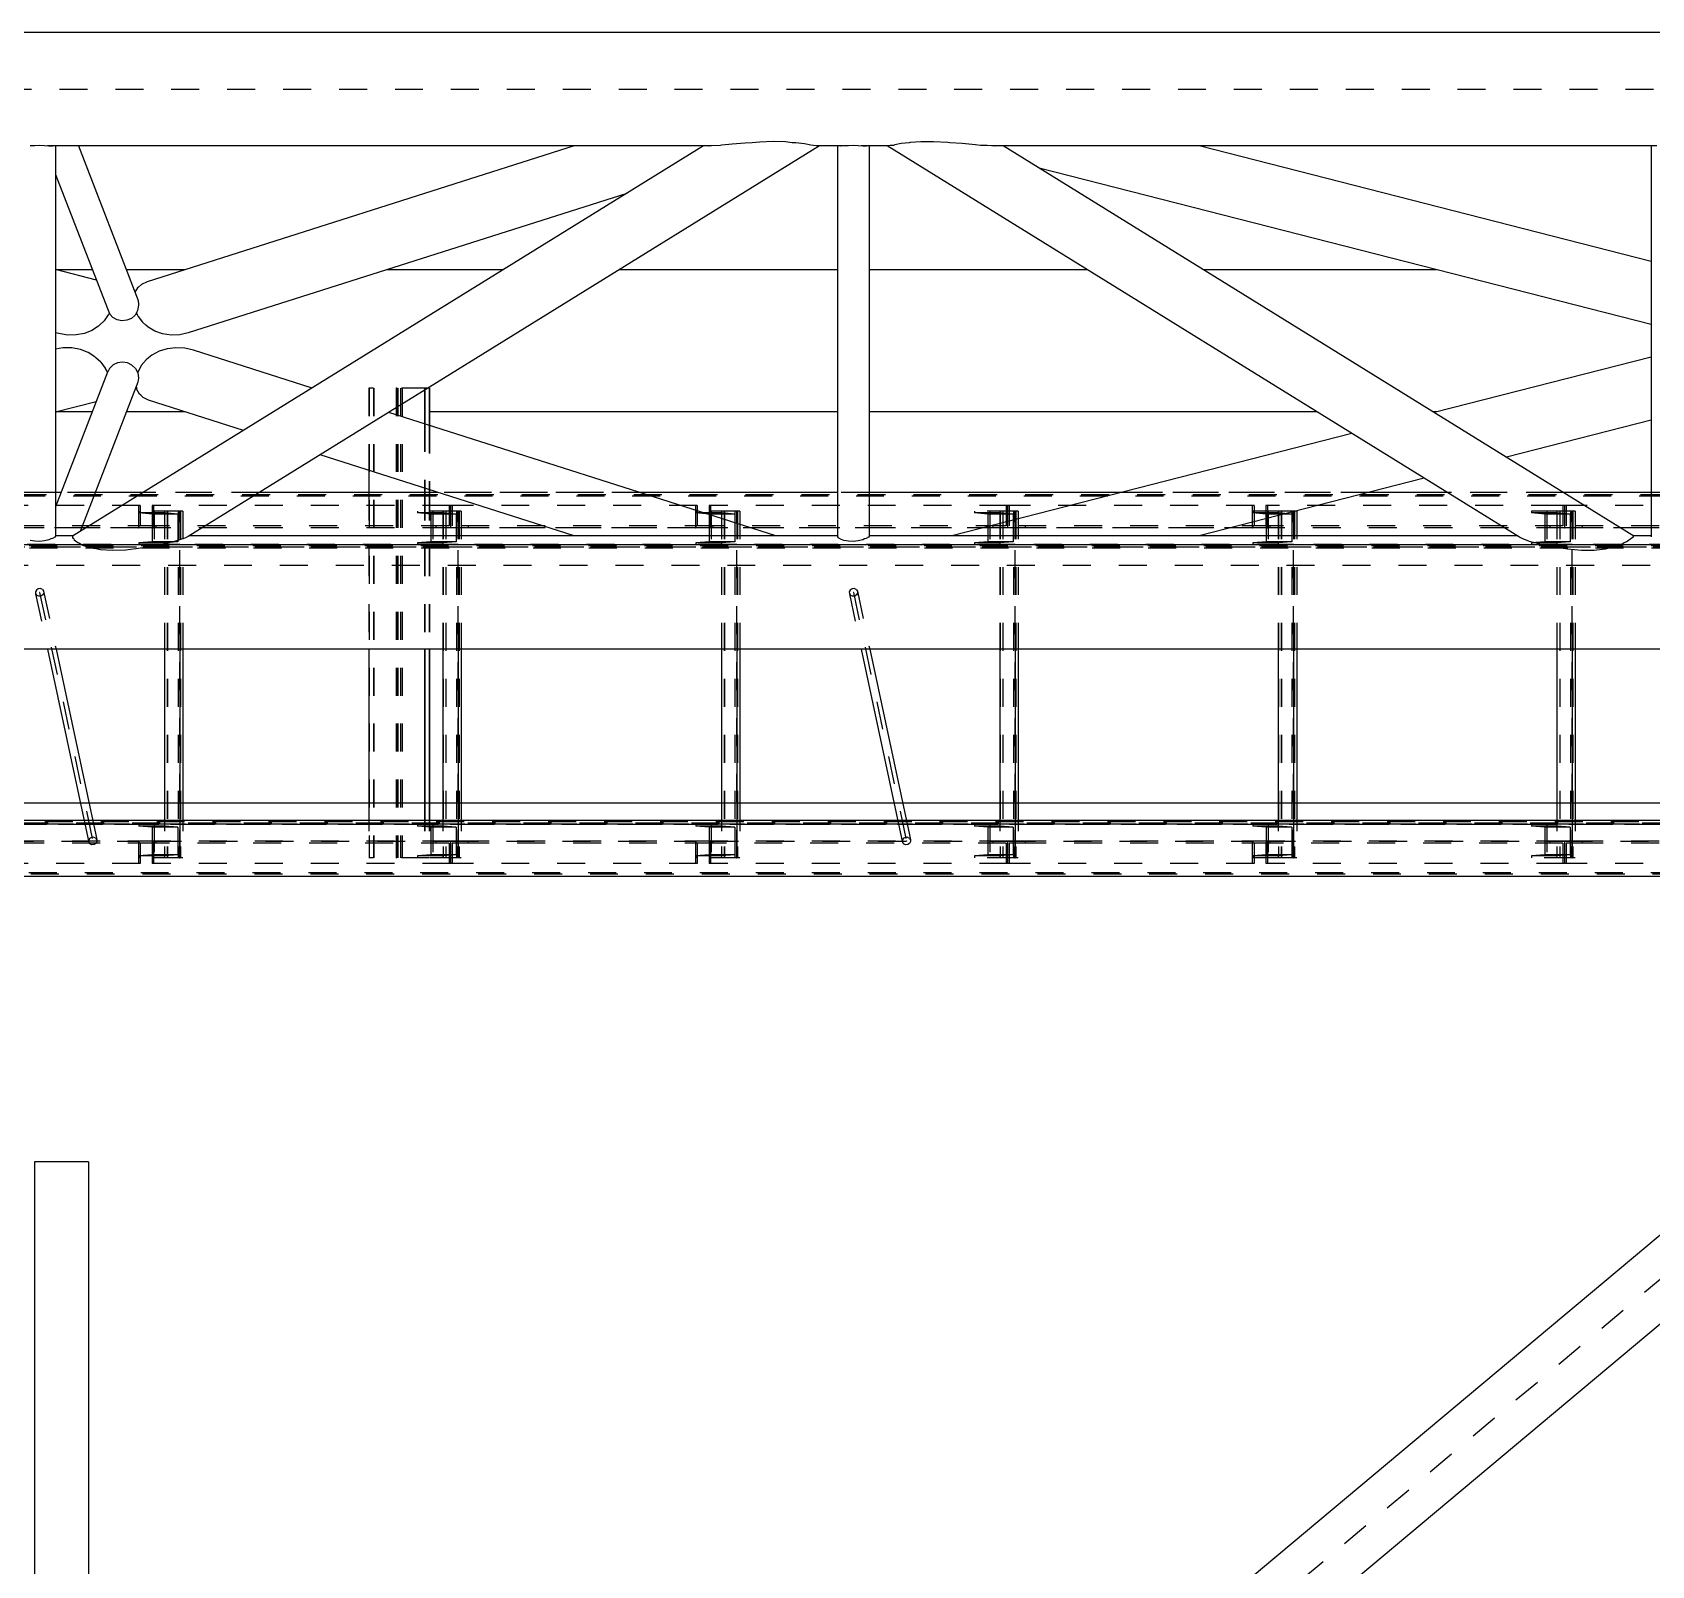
# Model space of a CAD drawing. Header units: millimetres. Extents: x 149919 to 150445, y 136651 to 136866.
# Drawn here: x 150251.46 to 150257.25, y 136688.6 to 136694.08 of the extents above; entities that cross this region are included whole.
import ezdxf

# ---------------------------------------------------------------- set-up
doc = ezdxf.new("R2010")
doc.units = ezdxf.units.MM
doc.header["$LTSCALE"] = 0.25
for name, pattern in [('CENTER', [50.8, 31.75, -6.35, 6.35, -6.35]), ('XKITLINE00', [0]), ('XKITLINE02', [4, 2, -2]), ('XKITLINE03', [6, 3, -1, 1, -1])]:
    doc.linetypes.add(name, pattern=pattern)

# ---------------------------------------------------------------- blocks, each defined once
blk = doc.blocks.new('çatıı')
at = {"color": 8, "linetype": 'XKITLINE00'}
for p, q in [((11718.31, 4370.57), (10454.12, 4370.57)), ((11224.45, 4331.34), (11221.8, 4331.11)), ((11229.38, 4331.5), (11224.45, 4331.34)), ((11233.76, 4331.38), (11229.38, 4331.5)), ((11236.18, 4331.11), (11233.76, 4331.38)), ((11282.16, 4331.46), (11278.35, 4331.18)), ((11286.74, 4331.45), (11282.16, 4331.46)), ((11291.86, 4331.17), (11286.74, 4331.45)), ((10965.27, 4330.06), (10963.68, 4330)), ((10967.03, 4330.07), (10965.27, 4330.06)), ((10968.79, 4330.03), (10967.03, 4330.07)), ((10970.38, 4329.94), (10968.79, 4330.03)), ((11207.25, 4329.97), (10969.81, 4329.97)), ((10971.07, 4329.87), (10970.38, 4329.94)), ((10971.32, 4329.95), (10970.82, 4329.9)), ((10971.64, 4329.93), (10971.07, 4329.87)), ((10971.48, 4329.97), (10971.32, 4329.95)), ((10971.91, 4329.97), (10971.64, 4329.93)), ((10972.73, 4329.97), (10972.73, 4190.41)), ((11204.46, 4329.97), (10978.8, 4190.38)), ((10980.93, 4329.97), (11002.28, 4274.67)), ((11158.16, 4329.97), (11005.54, 4281.39)), ((11245.95, 4329.97), (11020.17, 4190.31)), ((11206.25, 4329.87), (11205.46, 4329.97)), ((11207.24, 4329.97), (11206.25, 4329.87)), ((11206.81, 4329.93), (11206.45, 4329.97)), ((11210.35, 4330.16), (11207.24, 4329.97)), ((11211, 4330.19), (11210.35, 4330.16)), ((11214.63, 4330.61), (11211, 4330.19)), ((11219.39, 4330.99), (11214.63, 4330.61)), ((11221.8, 4331.11), (11219.39, 4330.99)), ((11237.47, 4331.04), (11236.18, 4331.11)), ((11240.61, 4330.68), (11237.47, 4331.04)), ((11242.83, 4330.19), (11240.61, 4330.68)), ((11244.68, 4330), (11242.83, 4330.19)), ((11245.18, 4329.87), (11244.68, 4330)), ((11254.39, 4329.97), (11244.78, 4329.97)), ((11244.85, 4329.96), (11244.83, 4329.96)), ((11245.77, 4329.95), (11245.18, 4329.87)), ((11245.82, 4329.97), (11245.77, 4329.95)), ((11252.32, 4329.97), (11252.32, 4190.23)), ((11253.3, 4329.87), (11252.68, 4329.97)), ((11253.56, 4329.91), (11253.14, 4329.97)), ((11253.41, 4329.89), (11253.3, 4329.87)), ((11254.67, 4330), (11253.41, 4329.89)), ((11256.26, 4330.06), (11254.67, 4330)), ((11258.02, 4330.07), (11256.26, 4330.06)), ((11259.78, 4330.03), (11258.02, 4330.07)), ((11261.37, 4329.94), (11259.78, 4330.03)), ((11270.77, 4329.97), (11260.78, 4329.97)), ((11262.06, 4329.87), (11261.37, 4329.94)), ((11262.31, 4329.95), (11261.81, 4329.9)), ((11262.63, 4329.93), (11262.06, 4329.87)), ((11262.47, 4329.97), (11262.31, 4329.95)), ((11262.89, 4329.97), (11262.63, 4329.93)), ((11263.72, 4329.97), (11263.72, 4190.41)), ((11496.3, 4190.05), (11270.09, 4329.97)), ((11270.37, 4329.88), (11270.16, 4329.97)), ((11271.23, 4330.08), (11270.38, 4329.88)), ((11272.34, 4330.18), (11271.23, 4330.08)), ((11272.86, 4330.41), (11272.34, 4330.18)), ((11275.17, 4330.84), (11272.86, 4330.41)), ((11277.97, 4331.1), (11275.17, 4330.84)), ((11278.35, 4331.18), (11277.97, 4331.1)), ((11292.5, 4331.1), (11291.86, 4331.17)), ((11296.91, 4330.83), (11292.5, 4331.1)), ((11301.75, 4330.4), (11296.91, 4330.83)), ((11303.48, 4330.18), (11301.75, 4330.4)), ((11305.82, 4330.08), (11303.48, 4330.18)), ((11308.94, 4329.88), (11305.82, 4330.08)), ((11545.39, 4329.97), (11307.45, 4329.97)), ((11308.78, 4329.97), (11308.35, 4329.92)), ((11308.99, 4329.87), (11308.94, 4329.88)), ((11309.73, 4329.97), (11308.99, 4329.87)), ((11537.1, 4190.47), (11311.58, 4329.97)), ((11543.31, 4288.67), (11381.68, 4329.97)), ((11543.31, 4329.97), (11543.31, 4190.13)), ((10972.73, 4319.79), (10991.26, 4271.78)), ((11543.31, 4266.07), (11324.5, 4321.98)), ((11177, 4312.99), (11020.2, 4263.07)), ((10987.39, 4282.01), (10972.73, 4285.76)), ((10985.97, 4285.67), (10973.05, 4285.67)), ((11019.01, 4285.67), (10998.03, 4285.67)), ((11132.84, 4285.67), (11091.2, 4285.67)), ((11252.32, 4285.67), (11174.33, 4285.67)), ((11341.71, 4285.67), (11263.72, 4285.67)), ((11466.58, 4285.67), (11383.2, 4285.67)), ((11002.02, 4279.17), (11001.12, 4277.69)), ((11002.34, 4279.43), (11002.02, 4279.17)), ((11003.48, 4280.47), (11002.34, 4279.43)), ((11005.54, 4281.39), (11003.48, 4280.47)), ((11002.28, 4274.67), (11002.37, 4273.34)), ((10991.59, 4269.53), (10990.09, 4267.41)), ((10991.23, 4272.05), (10991.26, 4271.78)), ((10991.26, 4271.78), (10991.74, 4270.66)), ((10991.66, 4269.71), (10991.59, 4269.53)), ((10991.94, 4270.22), (10991.66, 4269.71)), ((10991.74, 4270.66), (10991.99, 4270.07)), ((10992.06, 4269.92), (10992.25, 4269.71)), ((10992.25, 4269.71), (10993.21, 4268.65)), ((10994.72, 4267.8), (10993.21, 4268.65)), ((10996.45, 4267.44), (10994.72, 4267.8)), ((10998.22, 4267.62), (10996.45, 4267.44)), ((10999.86, 4268.31), (10998.22, 4267.62)), ((11001.21, 4269.46), (10999.86, 4268.31)), ((11001.37, 4269.71), (11001.21, 4269.46)), ((11001.61, 4270.06), (11001.37, 4269.71)), ((11001.84, 4270.67), (11001.61, 4270.06)), ((11001.67, 4270.24), (11001.96, 4269.71)), ((11002.05, 4271.16), (11001.84, 4270.67)), ((11001.96, 4269.71), (11002.26, 4268.96)), ((11002.39, 4273.04), (11002.05, 4271.16)), ((11002.26, 4268.96), (11003.82, 4266.89)), ((11002.37, 4273.34), (11002.39, 4273.04)), ((10973.91, 4262.85), (10972.73, 4263.15)), ((10976.95, 4262.34), (10973.91, 4262.85)), ((10980.04, 4262.36), (10976.95, 4262.34)), ((10983.02, 4262.93), (10980.04, 4262.36)), ((10985.74, 4264), (10983.02, 4262.93)), ((10988.06, 4265.54), (10985.74, 4264)), ((10988.39, 4265.89), (10988.06, 4265.54)), ((10990.09, 4267.41), (10988.39, 4265.89)), ((11005.02, 4265.88), (11003.82, 4266.89)), ((11005.84, 4265.1), (11005.02, 4265.88)), ((11008.25, 4263.68), (11005.84, 4265.1)), ((11011.03, 4262.73), (11008.25, 4263.68)), ((11014.05, 4262.3), (11011.03, 4262.73)), ((11017.16, 4262.42), (11014.05, 4262.3)), ((11020.2, 4263.07), (11017.16, 4262.42)), ((10975.3, 4257.75), (10972.73, 4257.34)), ((10978.51, 4257.71), (10975.3, 4257.75)), ((10981.59, 4257.13), (10978.51, 4257.71)), ((10984.41, 4256.04), (10981.59, 4257.13)), ((10986.8, 4254.5), (10984.41, 4256.04)), ((11009.75, 4256.56), (11007.21, 4255.2)), ((11012.66, 4257.44), (11009.75, 4256.56)), ((11015.79, 4257.79), (11012.66, 4257.44)), ((11018.99, 4257.6), (11015.79, 4257.79)), ((11022.1, 4256.87), (11018.99, 4257.6)), ((11064.47, 4243.38), (11022.1, 4256.87)), ((10986.8, 4254.5), (10987.13, 4254.16)), ((10988.9, 4252.64), (10987.13, 4254.16)), ((10988.9, 4252.64), (10990.46, 4250.52)), ((10990.46, 4250.52), (10990.52, 4250.37)), ((10990.52, 4250.37), (10991.3, 4249)), ((10992.04, 4250.37), (10991.38, 4249.14)), ((10992.11, 4250.51), (10992.04, 4250.37)), ((10993.36, 4251.69), (10992.11, 4250.51)), ((10994.93, 4252.43), (10993.36, 4251.69)), ((10996.69, 4252.66), (10994.93, 4252.43)), ((10998.44, 4252.36), (10996.69, 4252.66)), ((11000.03, 4251.56), (10998.44, 4252.36)), ((11001.26, 4250.37), (11000.03, 4251.56)), ((11001.3, 4250.33), (11001.26, 4250.37)), ((11001.3, 4250.33), (11002.05, 4249.04)), ((11002.89, 4250.37), (11002.21, 4249.26)), ((11003.4, 4251.44), (11002.89, 4250.37)), ((11005.09, 4253.46), (11003.4, 4251.44)), ((11006.02, 4254.16), (11005.09, 4253.46)), ((11007.21, 4255.2), (11006.02, 4254.16)), ((11543.31, 4254.48), (11465.69, 4234.65)), ((10991.33, 4249.05), (10972.73, 4200.86)), ((11002.14, 4245.43), (10981.56, 4192.09)), ((10991.38, 4249.14), (10991.33, 4249.05)), ((11002.05, 4249.04), (11002.13, 4248.82)), ((11002.21, 4249.26), (11002.1, 4248.89)), ((11002.13, 4248.82), (11002.34, 4247.09)), ((11002.36, 4246.97), (11002.14, 4245.43)), ((11002.34, 4247.09), (11002.36, 4246.97)), ((11001.58, 4243.98), (11001.68, 4243.59)), ((11001.68, 4243.59), (11001.73, 4242.95)), ((11001.73, 4242.95), (11002.63, 4241.27)), ((11003.2, 4240.78), (11002.63, 4241.27)), ((11004.03, 4239.95), (11003.2, 4240.78)), ((11006.02, 4239.01), (11004.03, 4239.95)), ((11039.94, 4228.21), (11006.02, 4239.01)), ((10987.26, 4238.51), (10972.73, 4234.79)), ((10985.86, 4234.87), (10973.05, 4234.87)), ((11019.01, 4234.87), (10998.07, 4234.87)), ((11230.35, 4190.57), (11091.87, 4234.66)), ((11252.32, 4234.87), (11106.43, 4234.87)), ((11423.83, 4234.87), (11263.72, 4234.87)), ((11466.58, 4234.87), (11465.32, 4234.87)), ((11436.33, 4227.14), (11293.23, 4190.57)), ((11543.31, 4231.88), (11491.55, 4218.65)), ((11158.16, 4190.57), (11067.34, 4219.49)), ((11462.19, 4211.15), (11381.68, 4190.57)), ((10965.27, 4188.57), (10963.68, 4188.86)), ((10967.03, 4188.52), (10965.27, 4188.57)), ((10968.79, 4188.71), (10967.03, 4188.52)), ((10970.38, 4189.13), (10968.79, 4188.71)), ((10971.07, 4189.45), (10970.38, 4189.13)), ((10971.64, 4189.61), (10971.07, 4189.45)), ((10972.45, 4190.04), (10971.64, 4189.61)), ((10972.65, 4190.37), (10972.45, 4190.04)), ((10972.73, 4190.41), (10972.65, 4190.37)), ((10979.1, 4190.57), (10972.73, 4190.57)), ((10978.84, 4190.37), (10978.73, 4189.79)), ((10979.24, 4189.45), (10978.73, 4189.79)), ((10978.84, 4190.37), (10978.8, 4190.38)), ((10979.24, 4189.45), (10979.35, 4189)), ((10980.66, 4188.08), (10979.35, 4189)), ((10981.07, 4187.95), (10980.66, 4188.08)), ((10982.51, 4187.03), (10981.07, 4187.95)), ((10985.28, 4186.18), (10982.51, 4187.03)), ((11008.12, 4186.87), (11003.1, 4186.07)), ((11012.88, 4187.95), (11008.12, 4186.87)), ((11016.48, 4188.84), (11012.88, 4187.95)), ((11018.17, 4189.45), (11016.48, 4188.84)), ((11019.01, 4189.68), (11018.17, 4189.45)), ((11020.17, 4190.31), (11019.01, 4189.68)), ((11252.32, 4190.57), (11020.59, 4190.57)), ((11252.32, 4190.23), (11252.6, 4189.79)), ((11253.3, 4189.45), (11252.6, 4189.79)), ((11253.41, 4189.36), (11253.3, 4189.45)), ((11254.67, 4188.86), (11253.41, 4189.36)), ((11256.26, 4188.57), (11254.67, 4188.86)), ((11258.02, 4188.52), (11256.26, 4188.57)), ((11259.78, 4188.71), (11258.02, 4188.52)), ((11261.37, 4189.12), (11259.78, 4188.71)), ((11262.06, 4189.45), (11261.37, 4189.12)), ((11262.63, 4189.61), (11262.06, 4189.45)), ((11263.44, 4190.04), (11262.63, 4189.61)), ((11263.64, 4190.37), (11263.44, 4190.04)), ((11263.72, 4190.41), (11263.64, 4190.37)), ((11495.45, 4190.57), (11263.72, 4190.57)), ((11497.4, 4189.45), (11496.3, 4190.05)), ((11500.2, 4188.44), (11497.47, 4189.41)), ((11502.29, 4187.95), (11500.2, 4188.44)), ((11503.95, 4187.46), (11502.29, 4187.95)), ((11508.52, 4186.49), (11503.95, 4187.46)), ((11532.81, 4187.47), (11530.24, 4186.5)), ((11533.44, 4187.95), (11532.81, 4187.47)), ((11534.77, 4188.46), (11533.44, 4187.95)), ((11536.01, 4189.42), (11534.77, 4188.46)), ((11536.88, 4190.05), (11536.01, 4189.45)), ((11536.01, 4189.45), (11536.01, 4189.42)), ((11537.1, 4190.47), (11536.82, 4190.37)), ((11536.82, 4190.37), (11536.88, 4190.05)), ((11543.31, 4190.57), (11536.94, 4190.57)), ((10987.08, 4185.91), (10985.28, 4186.18)), ((10988.76, 4185.54), (10987.08, 4185.91)), ((10992.97, 4185.26), (10988.76, 4185.54)), ((10997.86, 4185.46), (10992.97, 4185.26)), ((11001.46, 4185.91), (10997.86, 4185.46)), ((11003.1, 4186.07), (11001.46, 4185.91)), ((11512.7, 4185.91), (11508.52, 4186.49)), ((11513.39, 4185.79), (11512.7, 4185.91)), ((11518.41, 4185.32), (11513.39, 4185.79)), ((11522.98, 4185.32), (11518.41, 4185.32)), ((11526.87, 4185.8), (11522.98, 4185.32)), ((11527.24, 4185.91), (11526.87, 4185.8)), ((11530.24, 4186.5), (11527.24, 4185.91)), ((11718.3, 4149.97), (10454.11, 4149.97)), ((11763.8, 4122.36), (10108.48, 2736.29)), ((11763.8, 4090.58), (10139.31, 2730.33))]:
    blk.add_line(p, q, dxfattribs=at)
at = {"color": 8, "linetype": 'CENTER'}
for p, q in [((10454.12, 4350.27), (11840, 4350.27)), ((11840, 4170.27), (10096.38, 2710.27))]:
    blk.add_line(p, q, dxfattribs=at)
at = {"color": 116, "linetype": 'XKITLINE02', "true_color": 0x136734}
for p, q in [((11106.43, 4243.37), (11084.78, 4243.37)), ((11084.78, 4243.37), (11084.78, 4213.93)), ((11084.87, 4243.37), (11084.87, 4075.37)), ((11086.42, 4243.37), (11086.42, 4075.37)), ((11086.51, 4243.37), (11086.51, 4075.37)), ((11094.51, 4243.37), (11094.51, 4075.37)), ((11095.16, 4243.37), (11095.16, 4075.37)), ((11096.05, 4243.37), (11096.05, 4075.37)), ((11096.7, 4243.37), (11096.7, 4075.37)), ((11104.7, 4243.37), (11104.7, 4242.6)), ((11104.79, 4243.37), (11104.79, 4242.66)), ((11106.34, 4243.37), (11106.34, 4236.02)), ((11106.43, 4243.37), (11106.43, 4235.77)), ((11104.7, 4230.58), (11104.7, 4207.59)), ((11104.79, 4230.55), (11104.79, 4207.57)), ((11106.34, 4230.06), (11106.34, 4207.07)), ((11106.43, 4230.03), (11106.43, 4207.04)), ((11628.98, 4204.69), (10722.23, 4204.69)), ((11629.48, 4205.22), (10723.38, 4205.22)), ((11628.62, 4206.07), (10771.91, 4206.07)), ((10972.73, 4206.07), (10961.33, 4206.07)), ((10986.95, 4206.07), (10974.75, 4206.07)), ((11045.65, 4206.07), (11004.16, 4206.07)), ((11084.78, 4206.07), (11084.78, 4149.97)), ((11104.7, 4206.07), (11104.7, 4149.97)), ((11104.79, 4206.07), (11104.79, 4149.97)), ((11106.34, 4206.07), (11106.34, 4149.97)), ((11106.43, 4206.07), (11106.43, 4149.97)), ((11181.66, 4206.07), (11109.47, 4206.07)), ((11263.72, 4206.07), (11252.32, 4206.07)), ((11442.33, 4206.07), (11353.89, 4206.07)), ((11511.88, 4206.07), (11470.39, 4206.07)), ((11554.71, 4206.07), (11543.31, 4206.07)), ((11002.97, 4201.36), (10914.8, 4201.36)), ((11002.97, 4201.36), (10996.54, 4201.36)), ((11002.35, 4201.36), (11002.35, 4193.36)), ((11017.13, 4199.38), (11002.55, 4199.38)), ((11002.55, 4199.38), (11002.55, 4198.7)), ((11011.65, 4198.7), (11002.55, 4198.7)), ((11007.33, 4198.31), (11002.55, 4198.7)), ((11002.97, 4201.36), (11002.97, 4194.16)), ((11113.97, 4201.36), (11007.24, 4201.36)), ((11007.24, 4201.36), (11007.24, 4194.16)), ((11016.43, 4198.31), (11007.33, 4198.31)), ((11007.33, 4198.31), (11007.33, 4188.44)), ((11007.77, 4201.36), (11007.77, 4193.36)), ((11008.03, 4199.38), (11008.03, 4187.38)), ((11011.65, 4199.38), (11011.65, 4198.7)), ((11011.65, 4199.38), (11011.65, 4149.97)), ((11018.22, 4199.38), (11011.65, 4199.38)), ((11016.43, 4198.31), (11011.65, 4198.7)), ((11011.71, 4199.38), (11011.71, 4075.37)), ((11012.68, 4199.38), (11012.68, 4075.37)), ((11012.74, 4199.38), (11012.74, 4075.37)), ((11016.43, 4198.31), (11016.43, 4188.44)), ((11016.52, 4199.38), (11016.52, 4075.37)), ((11017.13, 4199.38), (11017.13, 4187.38)), ((11017.13, 4199.38), (11017.13, 4149.97)), ((11017.42, 4199.38), (11017.42, 4075.37)), ((11018.22, 4199.38), (11018.22, 4149.97)), ((11116.71, 4199.38), (11102.14, 4199.38)), ((11102.14, 4199.38), (11102.14, 4198.7)), ((11111.23, 4198.7), (11102.14, 4198.7)), ((11106.92, 4198.31), (11102.14, 4198.7)), ((11116.01, 4198.31), (11106.92, 4198.31)), ((11106.92, 4198.31), (11106.92, 4188.44)), ((11107.62, 4199.38), (11107.62, 4187.38)), ((11111.23, 4199.38), (11111.23, 4149.97)), ((11117.8, 4199.38), (11111.23, 4199.38)), ((11111.23, 4199.38), (11111.23, 4198.7)), ((11116.01, 4198.31), (11111.23, 4198.7)), ((11111.3, 4199.38), (11111.3, 4075.37)), ((11112.26, 4199.38), (11112.26, 4075.37)), ((11112.33, 4199.38), (11112.33, 4075.37)), ((11113.45, 4201.36), (11113.45, 4194.16)), ((11113.97, 4201.36), (11113.45, 4201.36)), ((11113.97, 4201.36), (11113.97, 4193.36)), ((11202.15, 4201.36), (11113.97, 4201.36)), ((11113.97, 4201.36), (11113.97, 4193.36)), ((11114.6, 4201.36), (11114.6, 4194.16)), ((11116.01, 4198.31), (11116.01, 4188.44)), ((11116.11, 4199.38), (11116.11, 4075.37)), ((11116.71, 4199.38), (11116.71, 4149.97)), ((11116.71, 4199.38), (11116.71, 4187.38)), ((11117.01, 4199.38), (11117.01, 4075.37)), ((11117.8, 4199.38), (11117.8, 4149.97)), ((11202.15, 4201.36), (11201.52, 4201.36)), ((11201.52, 4201.36), (11201.52, 4193.36)), ((11216.3, 4199.38), (11201.73, 4199.38)), ((11201.73, 4199.38), (11201.73, 4198.7)), ((11210.82, 4198.7), (11201.73, 4198.7)), ((11206.51, 4198.31), (11201.73, 4198.7)), ((11202.15, 4201.36), (11202.15, 4194.16)), ((11313.15, 4201.36), (11206.41, 4201.36)), ((11206.41, 4201.36), (11206.41, 4194.16)), ((11215.6, 4198.31), (11206.51, 4198.31)), ((11206.51, 4198.31), (11206.51, 4188.44)), ((11206.94, 4201.36), (11206.94, 4193.36)), ((11207.2, 4199.38), (11207.2, 4187.38)), ((11210.82, 4199.38), (11210.82, 4149.97)), ((11217.39, 4199.38), (11210.82, 4199.38)), ((11210.82, 4199.38), (11210.82, 4198.7)), ((11215.6, 4198.31), (11210.82, 4198.7)), ((11210.88, 4199.38), (11210.88, 4075.37)), ((11211.85, 4199.38), (11211.85, 4075.37)), ((11211.91, 4199.38), (11211.91, 4075.37)), ((11215.6, 4198.31), (11215.6, 4188.44)), ((11215.7, 4199.38), (11215.7, 4075.37)), ((11216.3, 4199.38), (11216.3, 4149.97)), ((11216.3, 4199.38), (11216.3, 4187.38)), ((11216.59, 4199.38), (11216.59, 4075.37)), ((11217.39, 4199.38), (11217.39, 4149.97)), ((11315.88, 4199.38), (11301.31, 4199.38)), ((11301.31, 4199.38), (11301.31, 4198.7)), ((11310.41, 4198.7), (11301.31, 4198.7)), ((11306.09, 4198.31), (11301.31, 4198.7)), ((11315.19, 4198.31), (11306.09, 4198.31)), ((11306.09, 4198.31), (11306.09, 4188.44)), ((11306.79, 4199.38), (11306.79, 4187.38)), ((11310.41, 4199.38), (11310.41, 4149.97)), ((11316.97, 4199.38), (11310.41, 4199.38)), ((11310.41, 4199.38), (11310.41, 4198.7)), ((11315.19, 4198.31), (11310.41, 4198.7)), ((11310.47, 4199.38), (11310.47, 4075.37)), ((11311.44, 4199.38), (11311.44, 4075.37)), ((11311.5, 4199.38), (11311.5, 4075.37)), ((11312.62, 4201.36), (11312.62, 4194.16)), ((11313.15, 4201.36), (11312.62, 4201.36)), ((11401.32, 4201.36), (11313.15, 4201.36)), ((11313.15, 4201.36), (11313.15, 4193.36)), ((11313.15, 4201.36), (11313.15, 4193.36)), ((11313.77, 4201.36), (11313.77, 4194.16)), ((11315.19, 4198.31), (11315.19, 4188.44)), ((11315.28, 4199.38), (11315.28, 4075.37)), ((11315.88, 4199.38), (11315.88, 4149.97)), ((11315.88, 4199.38), (11315.88, 4187.38)), ((11316.18, 4199.38), (11316.18, 4075.37)), ((11316.97, 4199.38), (11316.97, 4149.97)), ((11401.32, 4201.36), (11400.69, 4201.36)), ((11400.69, 4201.36), (11400.69, 4193.36)), ((11415.47, 4199.38), (11400.9, 4199.38)), ((11409.75, 4199.38), (11400.9, 4199.38)), ((11400.9, 4199.38), (11400.9, 4198.7)), ((11409.99, 4198.7), (11400.9, 4198.7)), ((11405.68, 4198.31), (11400.9, 4198.7)), ((11401.32, 4201.36), (11401.32, 4194.16)), ((11510.36, 4201.36), (11405.58, 4201.36)), ((11405.58, 4201.36), (11405.58, 4194.16)), ((11414.77, 4198.31), (11405.68, 4198.31)), ((11405.68, 4198.31), (11405.68, 4188.44)), ((11406.11, 4201.36), (11406.11, 4193.36)), ((11406.37, 4199.38), (11406.37, 4187.38)), ((11409.99, 4199.38), (11409.99, 4198.7)), ((11409.99, 4199.38), (11409.99, 4149.97)), ((11416.56, 4199.38), (11409.99, 4199.38)), ((11414.77, 4198.31), (11409.99, 4198.7)), ((11410.05, 4199.38), (11410.05, 4075.37)), ((11411.02, 4199.38), (11411.02, 4075.37)), ((11411.08, 4199.38), (11411.08, 4075.37)), ((11414.77, 4198.31), (11414.77, 4188.44)), ((11414.87, 4199.38), (11414.87, 4075.37)), ((11415.47, 4199.38), (11415.47, 4187.38)), ((11415.47, 4199.38), (11415.47, 4149.97)), ((11415.77, 4199.38), (11415.77, 4075.37)), ((11416.56, 4199.38), (11416.56, 4149.97)), ((11515.06, 4199.38), (11500.48, 4199.38)), ((11509.43, 4199.38), (11500.48, 4199.38)), ((11500.48, 4199.38), (11500.48, 4198.7)), ((11509.58, 4198.7), (11500.48, 4198.7)), ((11505.26, 4198.31), (11500.48, 4198.7)), ((11514.36, 4198.31), (11505.26, 4198.31)), ((11505.26, 4198.31), (11505.26, 4188.44)), ((11505.96, 4199.38), (11505.96, 4187.38)), ((11509.58, 4199.38), (11509.58, 4149.97)), ((11516.15, 4199.38), (11509.58, 4199.38)), ((11509.58, 4199.38), (11509.58, 4198.7)), ((11514.36, 4198.31), (11509.58, 4198.7)), ((11509.64, 4199.38), (11509.64, 4075.37)), ((11512.32, 4201.36), (11510.36, 4201.36)), ((11510.61, 4199.38), (11510.61, 4075.37)), ((11510.67, 4199.38), (11510.67, 4075.37)), ((11511.79, 4201.36), (11511.79, 4194.16)), ((11512.32, 4201.36), (11512.32, 4193.36)), ((11600.49, 4201.36), (11512.32, 4201.36)), ((11512.32, 4201.36), (11512.32, 4193.36)), ((11512.95, 4201.36), (11512.95, 4194.16)), ((11514.36, 4198.31), (11514.36, 4188.44)), ((11514.45, 4199.38), (11514.45, 4075.37)), ((11515.06, 4199.38), (11515.06, 4149.97)), ((11515.06, 4199.38), (11515.06, 4187.38)), ((11515.35, 4199.38), (11515.35, 4075.37)), ((11516.15, 4199.38), (11516.15, 4149.97)), ((11008.63, 4193.36), (10914.8, 4193.36)), ((11008.63, 4194.16), (10915.43, 4194.16)), ((11008.63, 4193.36), (11002.35, 4193.36)), ((11113.45, 4194.16), (11002.49, 4194.16)), ((11002.49, 4194.16), (11002.49, 4193.36)), ((11113.97, 4193.36), (11002.49, 4193.36)), ((11008.63, 4194.16), (11002.97, 4194.16)), ((11008.63, 4194.16), (11008.63, 4193.36)), ((11108.69, 4194.16), (11108.69, 4193.36)), ((11113.45, 4194.16), (11108.69, 4194.16)), ((11113.97, 4193.36), (11108.69, 4193.36)), ((11207.8, 4193.36), (11113.97, 4193.36)), ((11207.8, 4194.16), (11114.6, 4194.16)), ((11120.25, 4194.16), (11120.25, 4193.36)), ((11207.8, 4193.36), (11201.52, 4193.36)), ((11311.81, 4194.16), (11201.66, 4194.16)), ((11201.66, 4194.16), (11201.66, 4193.36)), ((11308.68, 4193.36), (11201.66, 4193.36)), ((11207.8, 4194.16), (11202.15, 4194.16)), ((11207.8, 4194.16), (11207.8, 4193.36)), ((11313.15, 4193.36), (11305.32, 4193.36)), ((11307.87, 4194.16), (11307.87, 4193.36)), ((11312.62, 4194.16), (11307.87, 4194.16)), ((11406.97, 4193.36), (11313.15, 4193.36)), ((11406.97, 4194.16), (11313.77, 4194.16)), ((11319.43, 4194.16), (11319.43, 4193.36)), ((11406.97, 4194.16), (11391.5, 4194.16)), ((11406.97, 4193.36), (11400.69, 4193.36)), ((11511.79, 4194.16), (11400.83, 4194.16)), ((11400.83, 4194.16), (11400.83, 4193.36)), ((11512.32, 4193.36), (11400.83, 4193.36)), ((11406.97, 4194.16), (11406.97, 4193.36)), ((11507.04, 4194.16), (11507.04, 4193.36)), ((11511.79, 4194.16), (11507.04, 4194.16)), ((11512.32, 4193.36), (11507.04, 4193.36)), ((11606.14, 4193.36), (11512.32, 4193.36)), ((11606.14, 4194.16), (11512.95, 4194.16)), ((11518.6, 4194.16), (11518.6, 4193.36)), ((11636.37, 4187.37), (10492, 4187.37)), ((11634.04, 4186.52), (10492.13, 4186.52)), ((11641.67, 4187.37), (10606.3, 4187.37)), ((11641.69, 4186.52), (10606.3, 4186.52)), ((11632.58, 4187.46), (10704.55, 4187.46)), ((11633.3, 4186.92), (10704.61, 4186.92)), ((11007.33, 4188.44), (11002.55, 4188.06)), ((11011.65, 4188.06), (11002.55, 4188.06)), ((11002.55, 4188.06), (11002.55, 4187.38)), ((11017.13, 4187.38), (11002.55, 4187.38)), ((11016.43, 4188.44), (11007.33, 4188.44)), ((11016.43, 4188.44), (11011.65, 4188.06)), ((11011.65, 4188.06), (11011.65, 4187.38)), ((11106.92, 4188.44), (11102.14, 4188.06)), ((11111.23, 4188.06), (11102.14, 4188.06)), ((11102.14, 4188.06), (11102.14, 4187.38)), ((11116.71, 4187.38), (11102.14, 4187.38)), ((11116.01, 4188.44), (11106.92, 4188.44)), ((11116.01, 4188.44), (11111.23, 4188.06)), ((11111.23, 4188.06), (11111.23, 4187.38)), ((11206.51, 4188.44), (11201.73, 4188.06)), ((11210.82, 4188.06), (11201.73, 4188.06)), ((11201.73, 4188.06), (11201.73, 4187.38)), ((11216.3, 4187.38), (11201.73, 4187.38)), ((11215.6, 4188.44), (11206.51, 4188.44)), ((11215.6, 4188.44), (11210.82, 4188.06)), ((11210.82, 4188.06), (11210.82, 4187.38)), ((11306.09, 4188.44), (11301.31, 4188.06)), ((11310.41, 4188.06), (11301.31, 4188.06)), ((11301.31, 4188.06), (11301.31, 4187.38)), ((11315.88, 4187.38), (11301.31, 4187.38)), ((11315.19, 4188.44), (11306.09, 4188.44)), ((11315.19, 4188.44), (11310.41, 4188.06)), ((11310.41, 4188.06), (11310.41, 4187.38)), ((11405.68, 4188.44), (11400.9, 4188.06)), ((11409.99, 4188.06), (11400.9, 4188.06)), ((11400.9, 4188.06), (11400.9, 4187.38)), ((11415.47, 4187.38), (11400.9, 4187.38)), ((11414.77, 4188.44), (11405.68, 4188.44)), ((11414.77, 4188.44), (11409.99, 4188.06)), ((11409.99, 4188.06), (11409.99, 4187.38)), ((11505.26, 4188.44), (11500.48, 4188.06)), ((11509.58, 4188.06), (11500.48, 4188.06)), ((11500.48, 4188.06), (11500.48, 4187.38)), ((11515.06, 4187.38), (11500.48, 4187.38)), ((11514.36, 4188.44), (11505.26, 4188.44)), ((11514.36, 4188.44), (11509.58, 4188.06)), ((11509.58, 4188.06), (11509.58, 4187.38)), ((11633.47, 4186.07), (10703.06, 4186.07)), ((11642.97, 4179.87), (10492, 4179.87)), ((10965.91, 4171.15), (10965.56, 4170.5)), ((10965.56, 4170.5), (10965.61, 4169.79)), ((10965.61, 4169.79), (10966.03, 4169.21)), ((10965.61, 4169.79), (10969.84, 4149.97)), ((10966.55, 4171.57), (10965.91, 4171.15)), ((10966.72, 4168.91), (10966.03, 4169.21)), ((10967.32, 4171.64), (10966.55, 4171.57)), ((10968.02, 4171.34), (10967.32, 4171.64)), ((10968.14, 4169.4), (10967.5, 4168.98)), ((10968.02, 4171.34), (10968.44, 4170.76)), ((10968.49, 4170.05), (10968.14, 4169.4)), ((10968.44, 4170.76), (10968.49, 4170.05)), ((10968.44, 4170.76), (10972.89, 4149.97)), ((11256.91, 4171.15), (11256.57, 4170.5)), ((11256.57, 4170.5), (11256.61, 4169.79)), ((11256.61, 4169.79), (11257.04, 4169.21)), ((11256.61, 4169.79), (11260.84, 4149.97)), ((11257.56, 4171.57), (11256.91, 4171.15)), ((11257.73, 4168.91), (11257.04, 4169.21)), ((11258.33, 4171.64), (11257.56, 4171.57)), ((11259.02, 4171.34), (11258.33, 4171.64)), ((11259.15, 4169.4), (11258.5, 4168.98)), ((11259.02, 4171.34), (11259.45, 4170.76)), ((11259.49, 4170.05), (11259.15, 4169.4)), ((11259.45, 4170.76), (11259.49, 4170.05)), ((11259.45, 4170.76), (11263.88, 4149.97)), ((10967.5, 4168.98), (10966.72, 4168.91)), ((11258.5, 4168.98), (11257.73, 4168.91)), ((11657.93, 4094.87), (10690.64, 4094.87)), ((10984.67, 4094.87), (10981.63, 4094.87)), ((11011.65, 4094.87), (11011.65, 4075.37)), ((11017.13, 4094.87), (11017.13, 4075.37)), ((11018.22, 4094.87), (11018.22, 4075.37)), ((11084.78, 4094.87), (11084.78, 4075.37)), ((11104.7, 4094.87), (11104.7, 4075.37)), ((11104.79, 4094.87), (11104.79, 4075.37)), ((11106.34, 4094.87), (11106.34, 4075.37)), ((11106.43, 4094.87), (11106.43, 4075.37)), ((11111.23, 4094.87), (11111.23, 4075.37)), ((11116.71, 4094.87), (11116.71, 4075.37)), ((11117.8, 4094.87), (11117.8, 4075.37)), ((11210.82, 4094.87), (11210.82, 4075.37)), ((11216.3, 4094.87), (11216.3, 4075.37)), ((11217.39, 4094.87), (11217.39, 4075.37)), ((11275.65, 4094.87), (11272.6, 4094.87)), ((11310.41, 4094.87), (11310.41, 4075.37)), ((11315.88, 4094.87), (11315.88, 4075.37)), ((11316.97, 4094.87), (11316.97, 4075.37)), ((11409.99, 4094.87), (11409.99, 4075.37)), ((11415.47, 4094.87), (11415.47, 4075.37)), ((11416.56, 4094.87), (11416.56, 4075.37)), ((11509.58, 4094.87), (11509.58, 4075.37)), ((11515.06, 4094.87), (11515.06, 4075.37)), ((11516.15, 4094.87), (11516.15, 4075.37)), ((11658.89, 4088.22), (10492.13, 4088.22)), ((11649.28, 4088.67), (10691.97, 4088.67)), ((10986, 4088.67), (10982.96, 4088.67)), ((11276.97, 4088.67), (11273.93, 4088.67)), ((11649.64, 4087.29), (10481.46, 4087.29)), ((11650.11, 4087.82), (10482.26, 4087.82)), ((11659.14, 4087.37), (10492, 4087.37)), ((10984.28, 4082.49), (10984.62, 4080.91)), ((10985.56, 4082.69), (10984.92, 4082.27)), ((10986.34, 4082.75), (10985.56, 4082.69)), ((10987.03, 4082.46), (10986.34, 4082.75)), ((10987.03, 4082.46), (10987.45, 4081.87)), ((10987.08, 4083.62), (10987.45, 4081.87)), ((11017.13, 4087.37), (11002.55, 4087.37)), ((11002.55, 4087.37), (11002.55, 4086.69)), ((11011.65, 4086.69), (11002.55, 4086.69)), ((11007.33, 4086.31), (11002.55, 4086.69)), ((11016.43, 4086.31), (11007.33, 4086.31)), ((11007.33, 4086.31), (11007.33, 4076.44)), ((11008.03, 4087.37), (11008.03, 4075.37)), ((11011.65, 4087.37), (11011.65, 4086.69)), ((11016.43, 4086.31), (11011.65, 4086.69)), ((11016.43, 4086.31), (11016.43, 4076.44)), ((11017.13, 4087.37), (11017.13, 4075.37)), ((11116.71, 4087.37), (11102.14, 4087.37)), ((11102.14, 4087.37), (11102.14, 4086.69)), ((11111.23, 4086.69), (11102.14, 4086.69)), ((11106.92, 4086.31), (11102.14, 4086.69)), ((11116.01, 4086.31), (11106.92, 4086.31)), ((11106.92, 4086.31), (11106.92, 4076.44)), ((11107.62, 4087.37), (11107.62, 4075.37)), ((11111.23, 4087.37), (11111.23, 4086.69)), ((11116.01, 4086.31), (11111.23, 4086.69)), ((11116.01, 4086.31), (11116.01, 4076.44)), ((11116.71, 4087.37), (11116.71, 4075.37)), ((11216.3, 4087.37), (11201.73, 4087.37)), ((11201.73, 4087.37), (11201.73, 4086.69)), ((11210.82, 4086.69), (11201.73, 4086.69)), ((11206.51, 4086.31), (11201.73, 4086.69)), ((11215.6, 4086.31), (11206.51, 4086.31)), ((11206.51, 4086.31), (11206.51, 4076.44)), ((11207.2, 4087.37), (11207.2, 4075.37)), ((11210.82, 4087.37), (11210.82, 4086.69)), ((11215.6, 4086.31), (11210.82, 4086.69)), ((11215.6, 4086.31), (11215.6, 4076.44)), ((11216.3, 4087.37), (11216.3, 4075.37)), ((11275.26, 4082.42), (11275.59, 4080.91)), ((11276.53, 4082.69), (11275.89, 4082.27)), ((11277.3, 4082.75), (11276.53, 4082.69)), ((11278, 4082.46), (11277.3, 4082.75)), ((11278, 4082.46), (11278.42, 4081.87)), ((11278.06, 4083.56), (11278.42, 4081.87)), ((11315.88, 4087.37), (11301.31, 4087.37)), ((11301.31, 4087.37), (11301.31, 4086.69)), ((11310.41, 4086.69), (11301.31, 4086.69)), ((11306.09, 4086.31), (11301.31, 4086.69)), ((11315.19, 4086.31), (11306.09, 4086.31)), ((11306.09, 4086.31), (11306.09, 4076.44)), ((11306.79, 4087.37), (11306.79, 4075.37)), ((11310.41, 4087.37), (11310.41, 4086.69)), ((11315.19, 4086.31), (11310.41, 4086.69)), ((11315.19, 4086.31), (11315.19, 4076.44)), ((11315.88, 4087.37), (11315.88, 4075.37)), ((11415.47, 4087.37), (11400.9, 4087.37)), ((11400.9, 4087.37), (11400.9, 4086.69)), ((11409.99, 4086.69), (11400.9, 4086.69)), ((11405.68, 4086.31), (11400.9, 4086.69)), ((11414.77, 4086.31), (11405.68, 4086.31)), ((11405.68, 4086.31), (11405.68, 4076.44)), ((11406.37, 4087.37), (11406.37, 4075.37)), ((11409.99, 4087.37), (11409.99, 4086.69)), ((11414.77, 4086.31), (11409.99, 4086.69)), ((11414.77, 4086.31), (11414.77, 4076.44)), ((11415.47, 4087.37), (11415.47, 4075.37)), ((11515.06, 4087.37), (11500.48, 4087.37)), ((11500.48, 4087.37), (11500.48, 4086.69)), ((11509.58, 4086.69), (11500.48, 4086.69)), ((11505.26, 4086.31), (11500.48, 4086.69)), ((11514.36, 4086.31), (11505.26, 4086.31)), ((11505.26, 4086.31), (11505.26, 4076.44)), ((11505.96, 4087.37), (11505.96, 4075.37)), ((11509.58, 4087.37), (11509.58, 4086.69)), ((11514.36, 4086.31), (11509.58, 4086.69)), ((11514.36, 4086.31), (11514.36, 4076.44)), ((11515.06, 4087.37), (11515.06, 4075.37)), ((11008.63, 4081.39), (10914.8, 4081.39)), ((11008.63, 4080.59), (10915.43, 4080.59)), ((10984.92, 4082.27), (10984.57, 4081.62)), ((10984.57, 4081.62), (10984.62, 4080.91)), ((10984.62, 4080.91), (10985.04, 4080.33)), ((10985.73, 4080.03), (10985.04, 4080.33)), ((10986.51, 4080.1), (10985.73, 4080.03)), ((10987.15, 4080.51), (10986.51, 4080.1)), ((10987.5, 4081.16), (10987.15, 4080.51)), ((10987.45, 4081.87), (10987.5, 4081.16)), ((11002.35, 4081.39), (11002.35, 4073.39)), ((11007.77, 4081.39), (11002.49, 4081.39)), ((11002.49, 4081.39), (11002.49, 4080.59)), ((11113.97, 4081.39), (11002.49, 4081.39)), ((11007.24, 4080.59), (11002.49, 4080.59)), ((11113.45, 4080.59), (11002.49, 4080.59)), ((11002.97, 4080.59), (11002.97, 4073.39)), ((11007.24, 4080.59), (11007.24, 4073.39)), ((11007.77, 4081.39), (11007.77, 4073.39)), ((11008.63, 4081.39), (11008.63, 4080.59)), ((11108.69, 4081.39), (11108.69, 4080.59)), ((11113.45, 4080.59), (11113.45, 4073.39)), ((11113.97, 4081.39), (11113.97, 4073.39)), ((11120.25, 4081.39), (11113.97, 4081.39)), ((11113.97, 4081.39), (11113.97, 4073.39)), ((11207.8, 4081.39), (11113.97, 4081.39)), ((11120.25, 4080.59), (11114.6, 4080.59)), ((11114.6, 4080.59), (11114.6, 4073.39)), ((11207.8, 4080.59), (11114.6, 4080.59)), ((11120.25, 4081.39), (11120.25, 4080.59)), ((11201.52, 4081.39), (11201.52, 4073.39)), ((11206.94, 4081.39), (11201.66, 4081.39)), ((11201.66, 4081.39), (11201.66, 4080.59)), ((11313.15, 4081.39), (11201.66, 4081.39)), ((11206.41, 4080.59), (11201.66, 4080.59)), ((11312.62, 4080.59), (11201.66, 4080.59)), ((11202.15, 4080.59), (11202.15, 4073.39)), ((11206.41, 4080.59), (11206.41, 4073.39)), ((11206.94, 4081.39), (11206.94, 4073.39)), ((11207.8, 4081.39), (11207.8, 4080.59)), ((11275.89, 4082.27), (11275.54, 4081.62)), ((11275.54, 4081.62), (11275.59, 4080.91)), ((11275.59, 4080.91), (11276.01, 4080.33)), ((11276.7, 4080.03), (11276.01, 4080.33)), ((11277.48, 4080.1), (11276.7, 4080.03)), ((11278.12, 4080.51), (11277.48, 4080.1)), ((11278.47, 4081.16), (11278.12, 4080.51)), ((11278.42, 4081.87), (11278.47, 4081.16)), ((11307.87, 4081.39), (11307.87, 4080.59)), ((11312.62, 4080.59), (11312.62, 4073.39)), ((11319.43, 4081.39), (11313.15, 4081.39)), ((11313.15, 4081.39), (11313.15, 4073.39)), ((11406.97, 4081.39), (11313.15, 4081.39)), ((11313.15, 4081.39), (11313.15, 4073.39)), ((11319.43, 4080.59), (11313.77, 4080.59)), ((11313.77, 4080.59), (11313.77, 4073.39)), ((11406.97, 4080.59), (11313.77, 4080.59)), ((11319.43, 4081.39), (11319.43, 4080.59)), ((11400.69, 4081.39), (11400.69, 4073.39)), ((11406.11, 4081.39), (11400.83, 4081.39)), ((11400.83, 4081.39), (11400.83, 4080.59)), ((11512.32, 4081.39), (11400.83, 4081.39)), ((11511.79, 4080.59), (11400.83, 4080.59)), ((11401.32, 4080.59), (11401.32, 4073.39)), ((11405.58, 4080.59), (11405.58, 4073.39)), ((11406.11, 4081.39), (11406.11, 4073.39)), ((11406.97, 4081.39), (11406.97, 4080.59)), ((11507.04, 4081.39), (11507.04, 4080.59)), ((11511.79, 4080.59), (11511.79, 4073.39)), ((11518.6, 4081.39), (11512.32, 4081.39)), ((11512.32, 4081.39), (11512.32, 4073.39)), ((11606.14, 4081.39), (11512.32, 4081.39)), ((11512.32, 4081.39), (11512.32, 4073.39)), ((11518.6, 4080.59), (11512.95, 4080.59)), ((11512.95, 4080.59), (11512.95, 4073.39)), ((11606.14, 4080.59), (11512.95, 4080.59)), ((11518.6, 4081.39), (11518.6, 4080.59)), ((11002.97, 4073.39), (10914.8, 4073.39)), ((11007.33, 4076.44), (11002.55, 4076.05)), ((11011.65, 4076.05), (11002.55, 4076.05)), ((11002.55, 4076.05), (11002.55, 4075.37)), ((11017.13, 4075.37), (11002.55, 4075.37)), ((11007.77, 4073.39), (11007.24, 4073.39)), ((11113.97, 4073.39), (11007.24, 4073.39)), ((11016.43, 4076.44), (11007.33, 4076.44)), ((11016.43, 4076.44), (11011.65, 4076.05)), ((11011.65, 4076.05), (11011.65, 4075.37)), ((11018.22, 4075.37), (11011.65, 4075.37)), ((11106.43, 4075.37), (11084.78, 4075.37)), ((11106.92, 4076.44), (11102.14, 4076.05)), ((11111.23, 4076.05), (11102.14, 4076.05)), ((11102.14, 4076.05), (11102.14, 4075.37)), ((11116.71, 4075.37), (11102.14, 4075.37)), ((11116.01, 4076.44), (11106.92, 4076.44)), ((11116.01, 4076.44), (11111.23, 4076.05)), ((11111.23, 4076.05), (11111.23, 4075.37)), ((11117.8, 4075.37), (11111.23, 4075.37)), ((11114.6, 4073.39), (11113.97, 4073.39)), ((11202.15, 4073.39), (11113.97, 4073.39)), ((11206.51, 4076.44), (11201.73, 4076.05)), ((11210.82, 4076.05), (11201.73, 4076.05)), ((11201.73, 4076.05), (11201.73, 4075.37)), ((11216.3, 4075.37), (11201.73, 4075.37)), ((11206.94, 4073.39), (11206.41, 4073.39)), ((11313.15, 4073.39), (11206.41, 4073.39)), ((11215.6, 4076.44), (11206.51, 4076.44)), ((11215.6, 4076.44), (11210.82, 4076.05)), ((11210.82, 4076.05), (11210.82, 4075.37)), ((11217.39, 4075.37), (11210.82, 4075.37)), ((11306.09, 4076.44), (11301.31, 4076.05)), ((11310.41, 4076.05), (11301.31, 4076.05)), ((11301.31, 4076.05), (11301.31, 4075.37)), ((11315.88, 4075.37), (11301.31, 4075.37)), ((11315.19, 4076.44), (11306.09, 4076.44)), ((11315.19, 4076.44), (11310.41, 4076.05)), ((11310.41, 4076.05), (11310.41, 4075.37)), ((11316.97, 4075.37), (11310.41, 4075.37)), ((11313.77, 4073.39), (11313.15, 4073.39)), ((11401.32, 4073.39), (11313.15, 4073.39)), ((11405.68, 4076.44), (11400.9, 4076.05)), ((11409.99, 4076.05), (11400.9, 4076.05)), ((11400.9, 4076.05), (11400.9, 4075.37)), ((11415.47, 4075.37), (11400.9, 4075.37)), ((11406.11, 4075.37), (11400.9, 4075.37)), ((11406.11, 4073.39), (11405.58, 4073.39)), ((11512.32, 4073.39), (11405.58, 4073.39)), ((11414.77, 4076.44), (11405.68, 4076.44)), ((11414.77, 4076.44), (11409.99, 4076.05)), ((11409.99, 4076.05), (11409.99, 4075.37)), ((11416.56, 4075.37), (11409.99, 4075.37)), ((11505.26, 4076.44), (11500.48, 4076.05)), ((11509.58, 4076.05), (11500.48, 4076.05)), ((11500.48, 4076.05), (11500.48, 4075.37)), ((11515.06, 4075.37), (11500.48, 4075.37)), ((11514.36, 4076.44), (11505.26, 4076.44)), ((11514.36, 4076.44), (11509.58, 4076.05)), ((11509.58, 4076.05), (11509.58, 4075.37)), ((11516.15, 4075.37), (11509.58, 4075.37)), ((11512.95, 4073.39), (11512.32, 4073.39)), ((11600.49, 4073.39), (11512.32, 4073.39)), ((11653.17, 4070.06), (10481.46, 4070.06)), ((11653.86, 4069.52), (10482.26, 4069.52))]:
    blk.add_line(p, q, dxfattribs=at)
at = {"color": 1, "linetype": 'XKITLINE03'}
for p, q in [((11094.74, 4243.37), (11094.74, 4075.37)), ((11017.13, 4075.37), (11017.13, 4199.38)), ((11116.71, 4075.37), (11116.71, 4199.38)), ((11216.3, 4075.37), (11216.3, 4199.38)), ((11315.88, 4075.37), (11315.88, 4199.38)), ((11415.47, 4075.37), (11415.47, 4199.38)), ((11515.06, 4075.37), (11515.06, 4199.38)), ((11002.35, 4193.36), (10914.8, 4193.36)), ((11113.97, 4193.36), (11007.77, 4193.36)), ((11201.52, 4193.36), (11113.97, 4193.36)), ((11313.15, 4193.36), (11206.94, 4193.36)), ((11400.69, 4193.36), (11313.15, 4193.36)), ((11512.32, 4193.36), (11406.11, 4193.36)), ((11599.86, 4193.36), (11512.32, 4193.36)), ((11648.25, 4187.37), (10493.82, 4187.37)), ((11017.13, 4187.38), (11008.03, 4187.38)), ((11116.71, 4187.38), (11107.62, 4187.38)), ((11216.3, 4187.38), (11207.2, 4187.38)), ((11315.88, 4187.38), (11306.79, 4187.38)), ((11415.47, 4187.38), (11406.37, 4187.38)), ((11515.06, 4187.38), (11505.96, 4187.38)), ((10967.02, 4170.27), (10986.04, 4081.39)), ((11258.03, 4170.27), (11277, 4081.39)), ((10493.82, 4087.37), (11648.25, 4087.37)), ((11017.13, 4087.37), (11008.03, 4087.37)), ((11116.71, 4087.37), (11107.62, 4087.37)), ((11216.3, 4087.37), (11207.2, 4087.37)), ((11315.88, 4087.37), (11306.79, 4087.37)), ((11415.47, 4087.37), (11406.37, 4087.37)), ((11515.06, 4087.37), (11505.96, 4087.37)), ((10914.8, 4081.39), (11002.35, 4081.39)), ((11007.77, 4081.39), (11113.97, 4081.39)), ((11113.97, 4081.39), (11201.52, 4081.39)), ((11206.94, 4081.39), (11313.15, 4081.39)), ((11313.15, 4081.39), (11400.69, 4081.39)), ((11406.11, 4081.39), (11512.32, 4081.39)), ((11512.32, 4081.39), (11599.86, 4081.39))]:
    blk.add_line(p, q, dxfattribs=at)
at = {"color": 7, "linetype": 'XKITLINE00'}
for p, q in [((11104.7, 4242.6), (11104.7, 4230.58)), ((11104.79, 4242.66), (11104.79, 4230.55)), ((11106.34, 4236.02), (11106.34, 4230.06)), ((11106.43, 4235.77), (11106.43, 4230.03)), ((11084.78, 4213.93), (11084.78, 4206.07)), ((10974.75, 4206.07), (10972.73, 4206.07)), ((11004.16, 4206.07), (10986.95, 4206.07)), ((11109.47, 4206.07), (11045.65, 4206.07)), ((11104.7, 4207.59), (11104.7, 4206.07)), ((11104.79, 4207.57), (11104.79, 4206.07)), ((11106.34, 4207.07), (11106.34, 4206.07)), ((11106.43, 4207.04), (11106.43, 4206.07)), ((11252.32, 4206.07), (11181.66, 4206.07)), ((11353.89, 4206.07), (11263.72, 4206.07)), ((11470.39, 4206.07), (11442.33, 4206.07)), ((11543.31, 4206.07), (11511.88, 4206.07)), ((10969.84, 4149.97), (10984.28, 4082.49)), ((10972.89, 4149.97), (10987.08, 4083.62)), ((11011.65, 4149.97), (11011.65, 4094.87)), ((11017.13, 4149.97), (11017.13, 4094.87)), ((11018.22, 4149.97), (11018.22, 4094.87)), ((11084.78, 4149.97), (11084.78, 4094.87)), ((11104.7, 4149.97), (11104.7, 4094.87)), ((11104.79, 4149.97), (11104.79, 4094.87)), ((11106.34, 4149.97), (11106.34, 4094.87)), ((11106.43, 4149.97), (11106.43, 4094.87)), ((11111.23, 4149.97), (11111.23, 4094.87)), ((11116.71, 4149.97), (11116.71, 4094.87)), ((11117.8, 4149.97), (11117.8, 4094.87)), ((11210.82, 4149.97), (11210.82, 4094.87)), ((11216.3, 4149.97), (11216.3, 4094.87)), ((11217.39, 4149.97), (11217.39, 4094.87)), ((11260.84, 4149.97), (11275.26, 4082.42)), ((11263.88, 4149.97), (11278.06, 4083.56)), ((11310.41, 4149.97), (11310.41, 4094.87)), ((11315.88, 4149.97), (11315.88, 4094.87)), ((11316.97, 4149.97), (11316.97, 4094.87)), ((11409.99, 4149.97), (11409.99, 4094.87)), ((11415.47, 4149.97), (11415.47, 4094.87)), ((11416.56, 4149.97), (11416.56, 4094.87)), ((11509.58, 4149.97), (11509.58, 4094.87)), ((11515.06, 4149.97), (11515.06, 4094.87)), ((11516.15, 4149.97), (11516.15, 4094.87)), ((10981.63, 4094.87), (10693.69, 4094.87)), ((11272.6, 4094.87), (10984.67, 4094.87)), ((11563.58, 4094.87), (11275.65, 4094.87)), ((10982.96, 4088.67), (10695.01, 4088.67)), ((11273.93, 4088.67), (10986, 4088.67)), ((11564.9, 4088.67), (11276.97, 4088.67)), ((11653.41, 4068.67), (10481.36, 4068.67))]:
    blk.add_line(p, q, dxfattribs=at)
at = {"color": 1}
for p, q in [((10965.2, 3966.68), (10965.2, 3816.99)), ((10984.45, 3966.68), (10965.2, 3966.68)), ((10984.45, 3966.68), (10984.45, 3816.99))]:
    blk.add_line(p, q, dxfattribs=at)
at = {"color": 1, "linetype": 'XKITLINE00'}
for centre in [(11094.74, 4243.37), (11017.13, 4199.38), (11116.71, 4199.38), (11216.3, 4199.38), (11315.88, 4199.38), (11415.47, 4199.38), (11515.06, 4199.38), (11002.35, 4193.36), (11007.77, 4193.36), (11113.97, 4193.36), (11113.97, 4193.36), (11201.52, 4193.36), (11206.94, 4193.36), (11313.15, 4193.36), (11313.15, 4193.36), (11400.69, 4193.36), (11406.11, 4193.36), (11512.32, 4193.36), (11512.32, 4193.36), (11008.03, 4187.38), (11017.13, 4187.38), (11107.62, 4187.38), (11116.71, 4187.38), (11207.2, 4187.38), (11216.3, 4187.38), (11306.79, 4187.38), (11315.88, 4187.38), (11406.37, 4187.38), (11415.47, 4187.38), (11505.96, 4187.38), (11515.06, 4187.38), (10967.02, 4170.27), (11258.03, 4170.27), (11008.03, 4087.37), (11017.13, 4087.37), (11107.62, 4087.37), (11116.71, 4087.37), (11207.2, 4087.37), (11216.3, 4087.37), (11306.79, 4087.37), (11315.88, 4087.37), (11406.37, 4087.37), (11415.47, 4087.37), (11505.96, 4087.37), (11515.06, 4087.37), (10986.04, 4081.39), (11002.35, 4081.39), (11007.77, 4081.39), (11113.97, 4081.39), (11113.97, 4081.39), (11201.52, 4081.39), (11206.94, 4081.39), (11277, 4081.39), (11313.15, 4081.39), (11313.15, 4081.39), (11400.69, 4081.39), (11406.11, 4081.39), (11512.32, 4081.39), (11512.32, 4081.39), (11017.13, 4075.37), (11094.74, 4075.37), (11116.71, 4075.37), (11216.3, 4075.37), (11315.88, 4075.37), (11415.47, 4075.37), (11515.06, 4075.37)]:
    blk.add_circle(centre, 0.05, dxfattribs=at)

msp = doc.modelspace()

# ---------------------------------------------------------------- block references
at = {"xscale": 0.009999943142843078, "yscale": 0.009999943142843078, "zscale": 0.009999943142843078}
msp.add_blockref('çatıı', (150141.8141, 136650.3731), dxfattribs=at)

doc.saveas('drawing.dxf')
